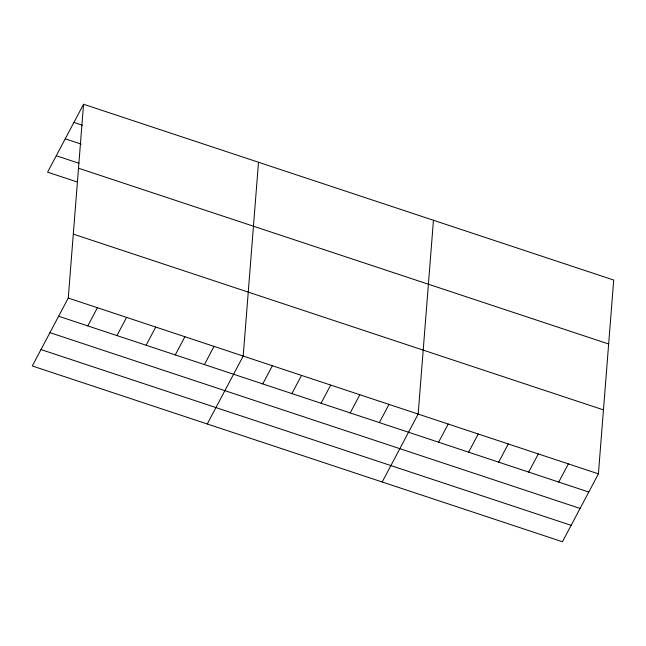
<?xml version="1.0" encoding="UTF-8"?>
<svg xmlns="http://www.w3.org/2000/svg" width="646" height="646" viewBox="0 0 646 646"><rect width="100%" height="100%" fill="white"/><g stroke="black" fill="none" stroke-linecap="round" stroke-linejoin="round"><path stroke-width="0.97" d="M68.258 298.056L83.552 104.24L613.7 280.033L598.406 473.849L562.448 541.76L32.3 365.967L68.258 298.056L598.406 473.849M258.497 162.251L243.203 356.067L207.253 423.978M433.45 220.262L418.156 414.078L382.198 481.989M83.552 104.24L47.594 172.151L76.753 181.825M87.791 325.907L97.417 307.73M116.95 335.573L126.576 317.396M146.109 345.239L155.726 327.062M175.268 354.912L184.885 336.736M204.427 364.578L214.044 346.401M262.736 383.918L272.362 365.741M291.895 393.584L301.52 375.407M321.054 403.249L330.679 385.073M350.213 412.923L359.838 394.746M379.372 422.589L388.997 404.412M438.569 442.219L448.195 424.042M468.616 452.176L478.242 433.999M498.655 462.14L508.281 443.963M528.694 472.105L538.32 453.928M558.742 482.061L568.367 463.885M73.927 122.417L82.389 125.227M65.238 138.833L81.226 144.131M56.283 155.743L78.86 163.228M78.505 168.202L608.653 343.995M73.305 234.102L603.453 409.887M58.633 316.233L588.781 492.026M49.944 332.65L580.092 508.434M40.989 349.559L571.137 525.343"/></g></svg>
